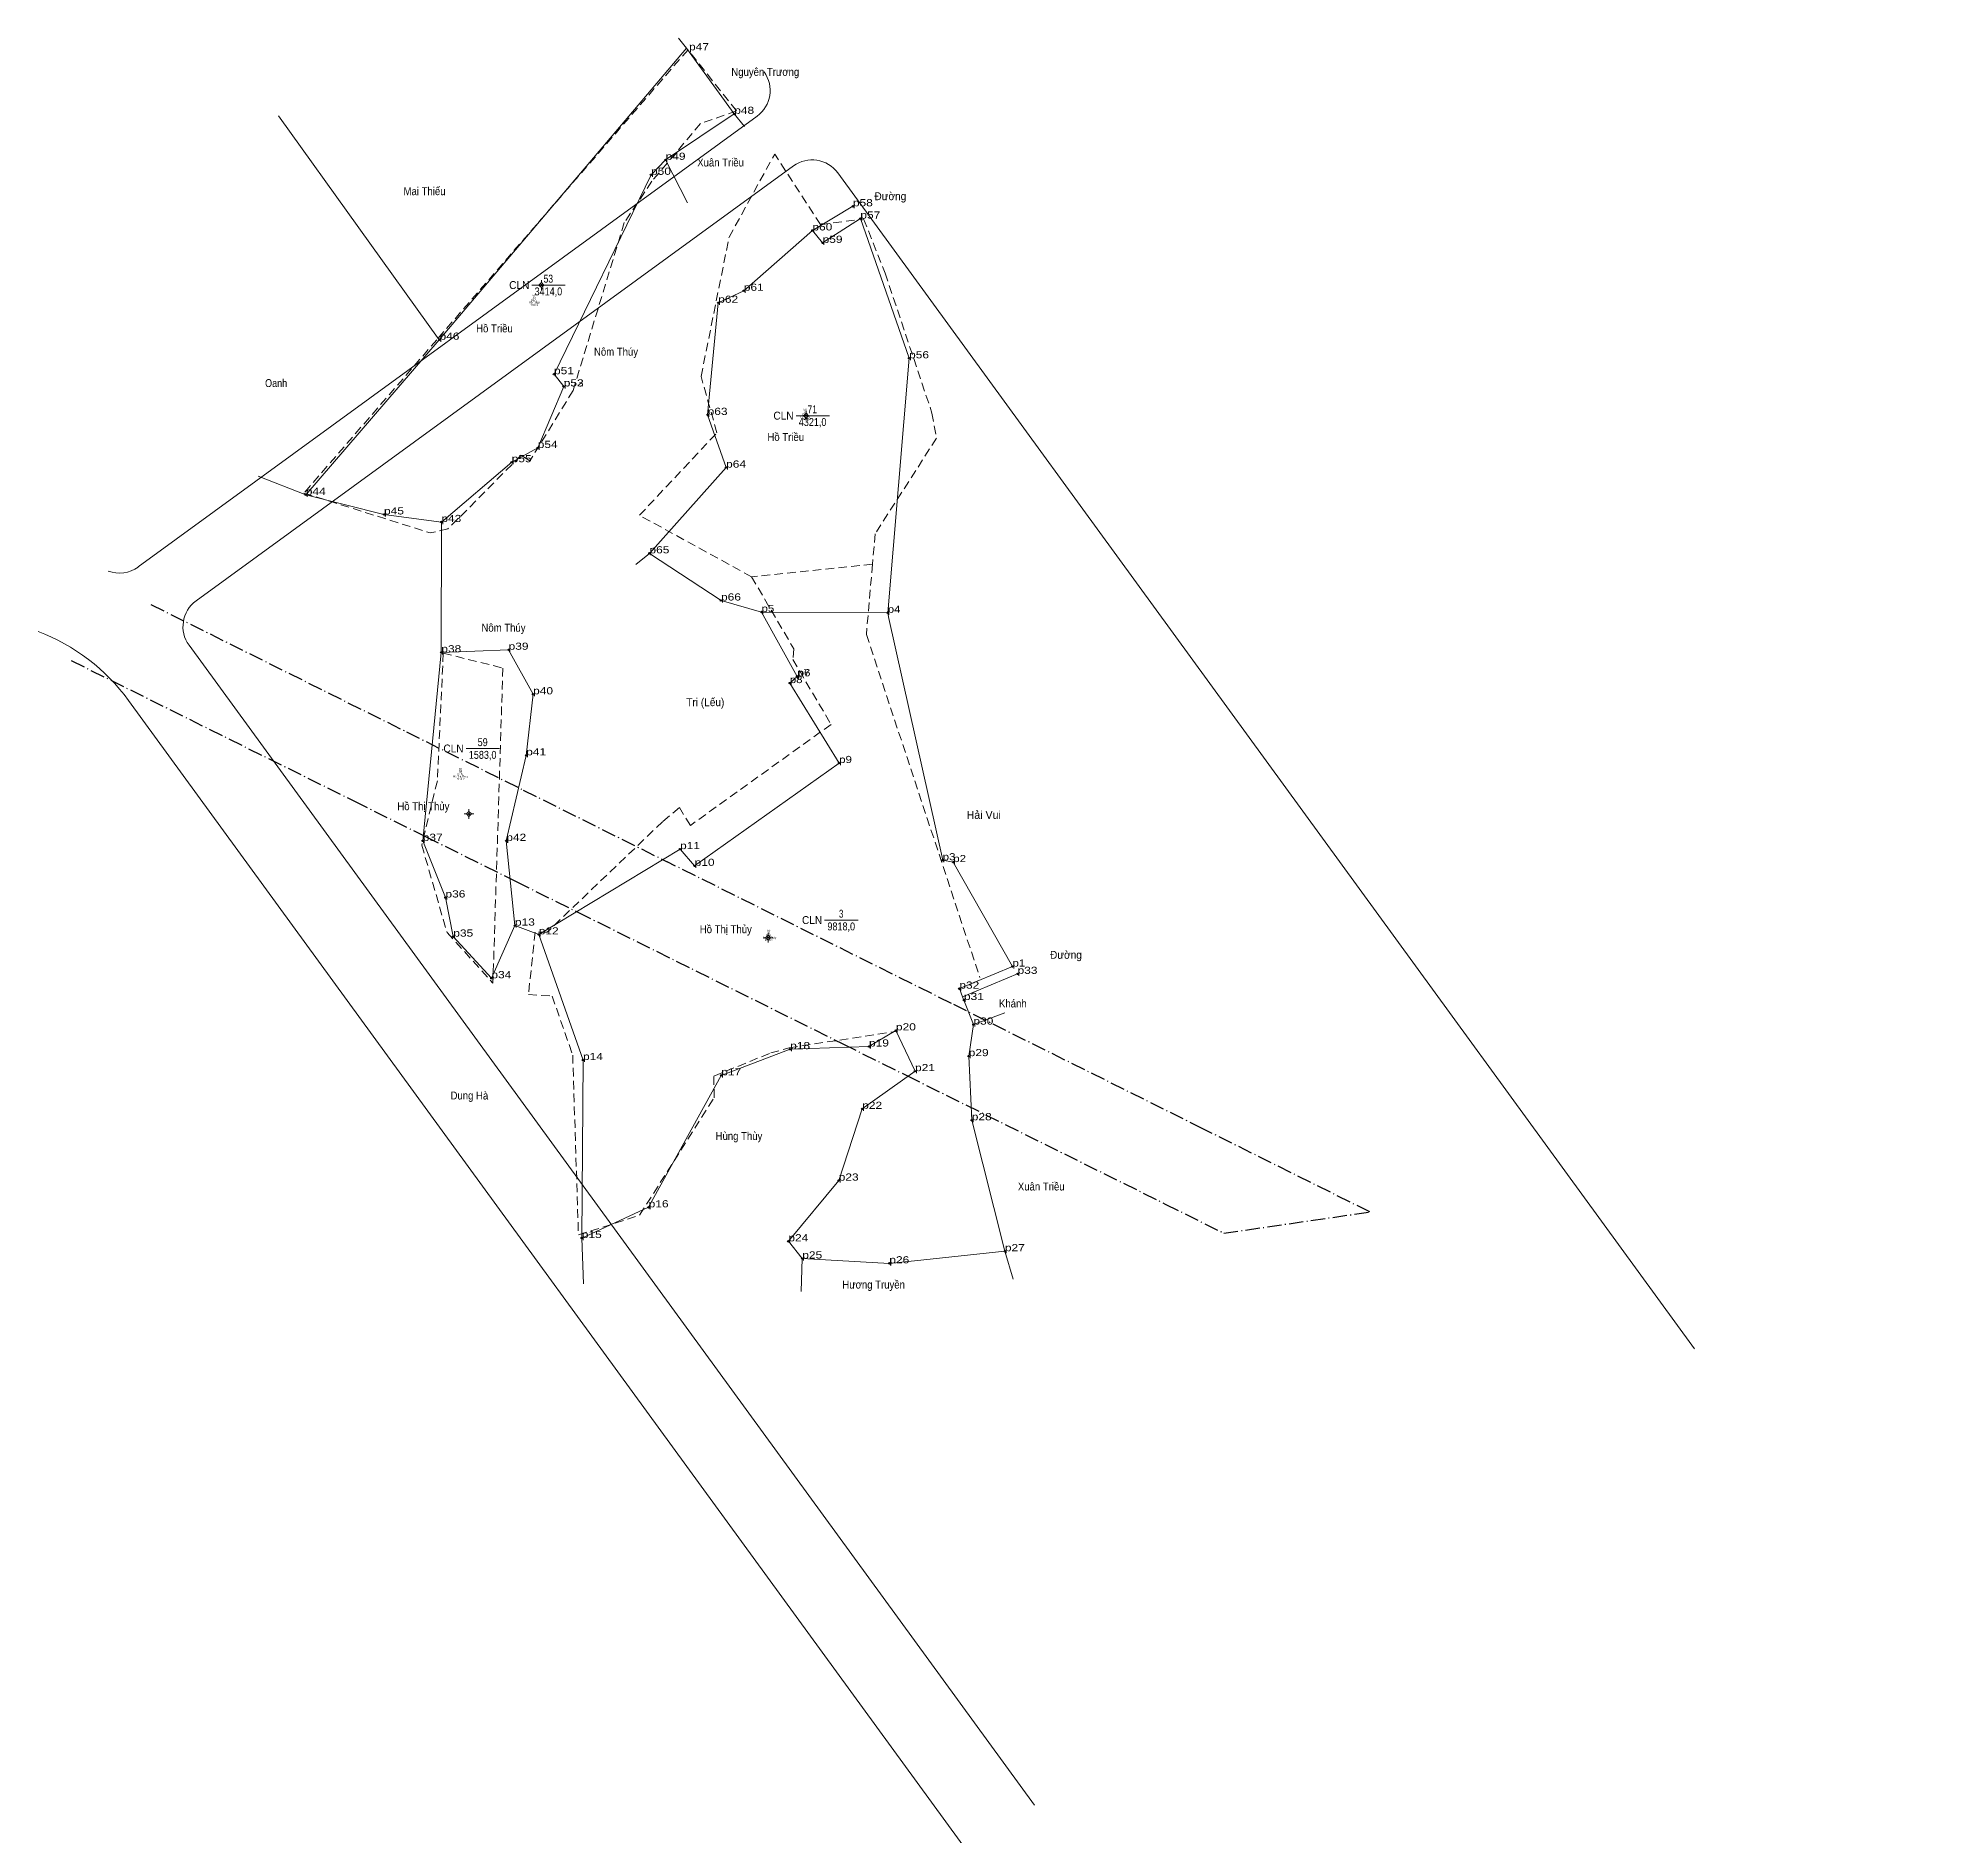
# Model space of a CAD drawing. Header units: metres. Extents: x 548735 to 552707, y 1839755 to 1841204.
# Drawn here: x 548734.6 to 549215.1, y 1840751.1 to 1841204.3 of the extents above; entities that cross this region are included whole.
import ezdxf
from ezdxf.enums import TextEntityAlignment as Align

# ---------------------------------------------------------------- set-up
doc = ezdxf.new("R2010")
doc.units = ezdxf.units.M
doc.header["$LTSCALE"] = 0.72
doc.header["$PDMODE"] = 32
doc.header["$PDSIZE"] = 0.36
doc.linetypes.add('DOT_DASHED', pattern=[7.7, 5, -1.2, 0.3, -1.2])
doc.linetypes.add('MEDIUM_DASHED', pattern=[4.5, 3, -1.5])
for name, color, linetype, lineweight in [('10', 7, 'Continuous', 13), ('11', 7, 'Continuous', 13), ('13', 7, 'Continuous', 13), ('16', 7, 'Continuous', 13), ('29', 7, 'MEDIUM_DASHED', 13), ('30', 7, 'Continuous', 13)]:
    doc.layers.add(name, color=color, linetype=linetype, lineweight=lineweight)
for name, color, linetype in [('12', 7, 'Continuous'), ('15', 7, 'Continuous'), ('2', 7, 'Continuous'), ('4', 7, 'Continuous'), ('7', 7, 'Continuous')]:
    doc.layers.add(name, color=color, linetype=linetype)

msp = doc.modelspace()

# ---------------------------------------------------------------- hatches: boundary and pattern name
at = {"layer": '11'}
for points in [[(548861.5498, 1841142.12, 1), (548861.2497, 1841142.12, 1)], [(548928.1998, 1841109.21, 1), (548927.8998, 1841109.21, 1)], [(548843.2897, 1841008.84, 1), (548842.9897, 1841008.84, 1)], [(548918.6098, 1840977.67, 1), (548918.3098, 1840977.67, 1)]]:
    msp.add_hatch(color=256, dxfattribs=at).paths.add_polyline_path(points)

# ---------------------------------------------------------------- linework, layer by layer
at = {"layer": '10'}
for p, q in [((548835.6, 1841128.3), (548897.9, 1841201.83)), ((548897.9, 1841201.83), (548909.95, 1841185.25)), ((548892.67, 1841173.67), (548909.95, 1841185.25)), ((548802.03, 1841089.27), (548835.6, 1841128.3)), ((548836.18, 1841049.57), (548836.19, 1841082.41)), ((548916.83, 1841059.73), (548948.61, 1841059.54)), ((548854.71, 1840980.72), (548860.71, 1840978.5)), ((548967.46, 1840962.79), (548970.2, 1840955.77))]:
    msp.add_line(p, q, dxfattribs=at)
for points in [[(548836.19, 1841082.41), (548853.9, 1841097.48), (548860.46, 1841101.07), (548867, 1841116.57), (548864.56, 1841119.66), (548889, 1841169.9), (548892.67, 1841173.67)], [(548888.6, 1841074.52), (548907.9, 1841096.12), (548903.25, 1841109.4), (548905.91, 1841137.65), (548912.36, 1841140.68), (548929.64, 1841155.89)], [(548929.64, 1841155.89), (548932.21, 1841152.75), (548941.72, 1841158.88), (548953.99, 1841123.67), (548948.61, 1841059.54)], [(548802.03, 1841089.27), (548821.74, 1841084.33), (548836.19, 1841082.41)], [(548888.6, 1841074.52), (548906.63, 1841062.63), (548916.83, 1841059.73)], [(548916.83, 1841059.73), (548925.8, 1841043.49), (548923.94, 1841041.82), (548936.38, 1841021.68), (548899.98, 1840995.76), (548896.31, 1840999.99), (548860.71, 1840978.5)], [(548948.61, 1841059.54), (548948.93, 1841058.11), (548962.46, 1840997.17), (548965.12, 1840996.72), (548980.03, 1840970.39), (548966.66, 1840964.83), (548967.46, 1840962.79)], [(548854.71, 1840980.72), (548852.55, 1841002.07), (548857.55, 1841023.61), (548859.3, 1841039), (548853.12, 1841050.22), (548836.18, 1841049.57)], [(548836.18, 1841049.57), (548831.49, 1841002.07), (548837.22, 1840987.79), (548839.19, 1840977.94), (548848.79, 1840967.46), (548854.71, 1840980.72)], [(548871.56, 1840901.99), (548871.87, 1840946.85), (548860.71, 1840978.5)], [(548927.09, 1840896.83), (548923.59, 1840901.17), (548936.27, 1840916.46), (548942.18, 1840934.53), (548955.49, 1840944.04), (548950.68, 1840954.31), (548943.89, 1840950.25), (548924.04, 1840949.58), (548906.69, 1840942.98), (548888.4, 1840909.73), (548871.56, 1840901.99)], [(548970.2, 1840955.77), (548969.01, 1840947.82), (548969.79, 1840931.67), (548978.12, 1840898.67)], [(548927.09, 1840896.83), (548949.02, 1840895.61), (548978.12, 1840898.67)]]:
    msp.add_lwpolyline(points, dxfattribs=at)
at = {"layer": '11'}
for p, q in [((548860.77, 1841142.12), (548860.15, 1841142.12)), ((548861.4, 1841143.37), (548861.4, 1841142.75)), ((548861.4, 1841141.49), (548861.4, 1841140.87)), ((548862.65, 1841142.12), (548862.03, 1841142.12)), ((548927.43, 1841109.21), (548926.8, 1841109.21)), ((548928.05, 1841110.46), (548928.05, 1841109.83)), ((548928.05, 1841108.59), (548928.05, 1841107.96)), ((548929.3, 1841109.21), (548928.68, 1841109.21)), ((548842.51, 1841008.84), (548841.89, 1841008.84)), ((548843.14, 1841010.09), (548843.14, 1841009.47)), ((548843.14, 1841008.21), (548843.14, 1841007.59)), ((548844.39, 1841008.84), (548843.77, 1841008.84)), ((548918.46, 1840978.92), (548918.46, 1840978.29)), ((548917.83, 1840977.67), (548917.21, 1840977.67)), ((548918.46, 1840977.05), (548918.46, 1840976.42)), ((548919.71, 1840977.67), (548919.09, 1840977.67))]:
    msp.add_line(p, q, dxfattribs=at)
for points in [[(548861.4, 1841142.75), (548860.77, 1841142.12), (548861.4, 1841141.49), (548862.03, 1841142.12)], [(548928.05, 1841109.83), (548927.43, 1841109.21), (548928.05, 1841108.59), (548928.68, 1841109.21)], [(548843.14, 1841009.47), (548842.51, 1841008.84), (548843.14, 1841008.21), (548843.77, 1841008.84)], [(548918.46, 1840978.29), (548917.83, 1840977.67), (548918.46, 1840977.05), (548919.09, 1840977.67)]]:
    msp.add_lwpolyline(points, close=True, dxfattribs=at)
for centre in [(548861.3997, 1841142.12), (548928.0498, 1841109.21), (548843.1397, 1841008.84), (548918.4598, 1840977.67)]:
    msp.add_circle(centre, 0.15, dxfattribs=at)
at = {"layer": '13'}
for p, q in [((548858.97, 1841142.12), (548867.39, 1841142.12)), ((548925.52, 1841109.21), (548933.94, 1841109.21)), ((548842.41, 1841025.34), (548850.83, 1841025.34)), ((548932.73, 1840982.11), (548941.15, 1840982.11))]:
    msp.add_line(p, q, dxfattribs=at)
at = {"layer": '16'}
for p, q in [((548895.94, 1841204.34), (548897.9, 1841201.83)), ((548795.17, 1841184.76), (548835.6, 1841128.3)), ((548909.95, 1841185.25), (548912.56, 1841182.08)), ((548892.67, 1841173.67), (548898.18, 1841162.84)), ((548929.64, 1841155.89), (548939.84, 1841161.97)), ((548790.01, 1841093.95), (548802.03, 1841089.27)), ((548885.19, 1841071.71), (548888.6, 1841074.52)), ((548967.46, 1840962.79), (548981.89, 1840968.79)), ((548970.2, 1840955.77), (548978.13, 1840958.73)), ((548871.56, 1840901.99), (548871.98, 1840890.46)), ((548926.81, 1840888.48), (548927.09, 1840896.83)), ((548978.12, 1840898.67), (548980.19, 1840891.59))]:
    msp.add_line(p, q, dxfattribs=at)
at = {"layer": '29'}
for p, q in [((548910.51, 1841185.99), (548898.31, 1841201.41)), ((548931.69, 1841157.36), (548920.14, 1841175.13)), ((548931.69, 1841157.36), (548942.55, 1841158.82)), ((548801.58, 1841089.7), (548833.34, 1841079.68)), ((548836.67, 1841049.37), (548851.68, 1841045.61)), ((548851.68, 1841045.61), (548849.18, 1840966.23)), ((548859.84, 1840979.09), (548858.1, 1840963.33))]:
    msp.add_line(p, q, dxfattribs=at)
for points in [[(548898.31, 1841201.41), (548835.02, 1841128.32), (548801.58, 1841089.7)], [(548910.51, 1841185.99), (548901.45, 1841182.83), (548889.24, 1841168.27)], [(548886.09, 1841084.1), (548905.6, 1841104.92), (548901.6, 1841119.1), (548908.65, 1841154.17), (548920.14, 1841175.13)], [(548889.24, 1841168.27), (548882.26, 1841157.86), (548869.36, 1841115.54), (548858.51, 1841097.87), (548856.27, 1841099.22), (548837.84, 1841080.66), (548833.34, 1841079.68)], [(548942.55, 1841158.82), (548947.96, 1841145.11), (548959.76, 1841109.86), (548960.91, 1841103.54), (548945.45, 1841079.44), (548944.78, 1841071.78)], [(548944.78, 1841071.78), (548914.33, 1841068.61), (548886.09, 1841084.1)], [(548944.78, 1841071.78), (548943.23, 1841054.07), (548971.82, 1840967.62)], [(548914.33, 1841068.61), (548924.97, 1841050.45), (548924.73, 1841047.75), (548934.35, 1841031.4), (548898.9, 1841005.93), (548896.14, 1841010.46), (548891.9, 1841006.9), (548862.84, 1840979.09), (548859.84, 1840979.09)], [(548836.67, 1841049.37), (548835.18, 1841017.17), (548831.24, 1841001.01)], [(548831.24, 1841001.01), (548837.63, 1840978.95), (548849.18, 1840966.23)], [(548858.1, 1840963.33), (548864.08, 1840962.96), (548869.26, 1840948.09), (548870.72, 1840902.77)], [(548870.72, 1840902.77), (548886.13, 1840907.75), (548904.87, 1840937.32), (548904.84, 1840942.8), (548919.13, 1840948.62), (548923.75, 1840949.89), (548950.54, 1840954.07)]]:
    msp.add_lwpolyline(points, dxfattribs=at)
at = {"layer": '30'}
for p, q in [((548915.71, 1841184.66), (548759.81, 1841071.08)), ((548924.84, 1841172.13), (548774.4, 1841062.52)), ((548936.02, 1841170.37), (549151.85, 1840874.11)), ((548772.64, 1841051.35), (548985.59, 1840759.05)), ((548757.4, 1841037.46), (549215.12, 1840409.19))]:
    msp.add_line(p, q, dxfattribs=at)
at = {"layer": '30', "linetype": 'DOT_DASHED', "lineweight": 25}
for p, q in [((548763.05, 1841061.62), (548827.4, 1841029.54)), ((548742.97, 1841047.5), (548814.29, 1841012.06)), ((548827.4, 1841029.54), (548856.83, 1841014.87)), ((548814.29, 1841012.06), (548832.18, 1841003.17)), ((548856.83, 1841014.87), (548893.1, 1840996.78)), ((548832.18, 1841003.17), (548855.02, 1840991.82)), ((548855.02, 1840991.82), (548870.53, 1840984.11))]:
    msp.add_line(p, q, dxfattribs=at)
msp.add_lwpolyline([(548870.53, 1840984.11), (548937.32, 1840950.91), (548953.4, 1840942.92), (549018.53, 1840910.56), (549033.26, 1840903.21), (549070.03, 1840908.56), (549027.99, 1840929.53), (548964.66, 1840961.1), (548893.1, 1840996.78)], dxfattribs=at)
at = {"layer": '30'}
for centre, radius, start, end in [((548911.0029, 1841191.1214), 8, 306.07486, 36.07486), ((548929.5515, 1841165.6615), 8, 36.07486, 126.07486), ((548755.1025, 1841077.5416), 8, 249.33026, 306.07486), ((548779.1102, 1841056.0589), 8, 126.07486, 216.07486), ((548716.9835, 1841008.0219), 50, 36.07486, 69.33026)]:
    msp.add_arc(centre, radius, start, end, dxfattribs=at)
at = {"layer": '7'}
for p in [(548909.95, 1841185.25), (548892.67, 1841173.67), (548889, 1841169.9), (548939.84, 1841161.97), (548929.64, 1841155.89), (548941.72, 1841158.88), (548932.21, 1841152.75), (548905.91, 1841137.65), (548912.36, 1841140.68), (548835.73, 1841128.35), (548953.99, 1841123.67), (548864.56, 1841119.66), (548867, 1841116.57), (548867.02, 1841116.57), (548903.25, 1841109.4), (548860.46, 1841101.07), (548853.9, 1841097.48), (548907.9, 1841096.12), (548802.03, 1841089.27), (548821.74, 1841084.33), (548836.19, 1841082.41), (548888.6, 1841074.52), (548906.63, 1841062.63), (548916.83, 1841059.73), (548948.61, 1841059.54), (548853.12, 1841050.22), (548836.18, 1841049.57), (548923.94, 1841041.82), (548925.8, 1841043.49), (548925.94, 1841043.54), (548859.3, 1841039), (548857.55, 1841023.61), (548936.38, 1841021.68), (548831.49, 1841002.07), (548852.55, 1841002.07), (548896.31, 1840999.99), (548962.46, 1840997.17), (548899.98, 1840995.76), (548965.12, 1840996.72), (548837.22, 1840987.79), (548839.19, 1840977.94), (548854.71, 1840980.72), (548860.71, 1840978.5), (548980.03, 1840970.39), (548981.31, 1840968.55), (548848.79, 1840967.46), (548966.66, 1840964.83), (548967.8, 1840961.97), (548950.68, 1840954.31), (548970.2, 1840955.77), (548924.04, 1840949.58), (548943.89, 1840950.25), (548871.87, 1840946.85), (548969.01, 1840947.82), (548906.69, 1840942.98), (548955.49, 1840944.04), (548942.18, 1840934.53), (548969.79, 1840931.67), (548936.27, 1840916.46), (548888.4, 1840909.73), (548871.56, 1840901.99), (548923.59, 1840901.17), (548927.09, 1840896.83), (548978.12, 1840898.67), (548949.02, 1840895.61)]:
    msp.add_point(p, dxfattribs=at)

# ---------------------------------------------------------------- texts
at = {"layer": '10'}
for s, width, p in [('Nguyên Trương', 0.9, (548909.22, 1841194.83)), ('Xuân Triều', 0.9, (548900.63, 1841172)), ('Mai Thiểu', 0.9, (548826.67, 1841164.77)), ('Đường', 0.95, (548945.26, 1841163.51)), ('Hồ Triều', 0.9, (548844.95, 1841130.2)), ('Nôm Thúy', 0.9, (548874.63, 1841124.33)), ('Oanh', 0.85, (548791.79, 1841116.42)), ('Hồ Triều', 0.9, (548918.32, 1841102.84)), ('Nôm Thúy', 0.9, (548846.29, 1841054.79)), ('Tri (Lếu)', 0.95, (548897.87, 1841036.01)), ('Hồ Thị Thủy', 0.9, (548825.11, 1841009.8)), ('Hồ Thị Thủy', 0.9, (548901.28, 1840978.81)), ('Đường', 0.95, (548989.49, 1840972.35)), ('Khánh', 0.9, (548976.64, 1840960.1)), ('Dung Hà', 0.9, (548838.5, 1840936.9)), ('Hùng Thùy', 0.9, (548905.26, 1840926.71)), ('Xuân Triều', 0.9, (548981.39, 1840913.97)), ('Hương Truyền', 0.9, (548937.18, 1840889.26))]:
    msp.add_text(s, height=2, dxfattribs=dict(at, width=width)).set_placement(p)
msp.add_text('Hải Vui', height=2, dxfattribs=at).set_placement((548968.49, 1841007.61))
at = {"layer": '12'}
for s, width, p in [('p47', 1.25, (548898.57, 1841201.28)), ('p48', 1.25, (548909.95, 1841185.25)), ('p49', 1.25, (548892.67, 1841173.68)), ('p50', 1.25, (548889, 1841169.9)), ('p58', 1.25, (548939.84, 1841161.97)), ('p60', 1.25, (548929.64, 1841155.88)), ('p57', 1.25, (548941.72, 1841158.88)), ('p59', 1.25, (548932.21, 1841152.75)), ('p61', 1.25, (548912.36, 1841140.68)), ('p62', 1.25, (548905.91, 1841137.65)), ('p46', 1.25, (548835.72, 1841128.35)), ('p56', 1.25, (548953.99, 1841123.66)), ('p51', 1.25, (548864.56, 1841119.66)), ('p53', 1.25, (548867, 1841116.57)), ('p52', 1.25, (548867.02, 1841116.58)), ('p63', 1.25, (548903.25, 1841109.4)), ('p55', 1.25, (548853.9, 1841097.48)), ('p54', 1.25, (548860.46, 1841101.07)), ('p64', 1.25, (548907.9, 1841096.12)), ('p44', 1.25, (548802.04, 1841089.26)), ('p45', 1.25, (548821.74, 1841084.32)), ('p43', 1.25, (548836.19, 1841082.41)), ('p65', 1.25, (548888.6, 1841074.52)), ('p66', 1.25, (548906.63, 1841062.63)), ('p5', 1.2, (548916.83, 1841059.73)), ('p4', 1.2, (548948.61, 1841059.54)), ('p38', 1.25, (548836.18, 1841049.57)), ('p39', 1.25, (548853.12, 1841050.22)), ('p40', 1.25, (548859.3, 1841039)), ('p8', 1.2, (548923.94, 1841041.82)), ('p7', 1.2, (548925.8, 1841043.49)), ('p6', 1.2, (548925.94, 1841043.54)), ('p41', 1.25, (548857.55, 1841023.62)), ('p9', 1.2, (548936.38, 1841021.68)), ('p37', 1.25, (548831.49, 1841002.07)), ('p42', 1.25, (548852.55, 1841002.07)), ('p11', 1.25, (548896.31, 1840999.99)), ('p10', 1.25, (548899.98, 1840995.76)), ('p3', 1.2, (548962.46, 1840997.17)), ('p2', 1.2, (548965.12, 1840996.72)), ('p36', 1.25, (548837.22, 1840987.8)), ('p35', 1.25, (548839.19, 1840977.94)), ('p13', 1.25, (548854.71, 1840980.72)), ('p12', 1.25, (548860.71, 1840978.5)), ('p34', 1.25, (548848.79, 1840967.46)), ('p1', 1.2, (548980.03, 1840970.39)), ('p33', 1.25, (548981.31, 1840968.55)), ('p32', 1.25, (548966.66, 1840964.83)), ('p31', 1.25, (548967.8, 1840961.97)), ('p20', 1.25, (548950.68, 1840954.31)), ('p30', 1.25, (548970.2, 1840955.77)), ('p18', 1.25, (548924.04, 1840949.58)), ('p19', 1.25, (548943.9, 1840950.25)), ('p29', 1.25, (548969.01, 1840947.82)), ('p14', 1.25, (548871.87, 1840946.85)), ('p17', 1.25, (548906.69, 1840942.98)), ('p21', 1.25, (548955.49, 1840944.04)), ('p22', 1.25, (548942.18, 1840934.54)), ('p28', 1.25, (548969.78, 1840931.67)), ('p23', 1.25, (548936.27, 1840916.46)), ('p16', 1.25, (548888.4, 1840909.73)), ('p15', 1.25, (548871.56, 1840901.99)), ('p24', 1.25, (548923.59, 1840901.17)), ('p25', 1.25, (548927.09, 1840896.83)), ('p26', 1.25, (548949.02, 1840895.61)), ('p27', 1.25, (548978.12, 1840898.67))]:
    msp.add_text(s, height=1.8, dxfattribs=dict(at, width=width)).set_placement(p)
at = {"layer": '13'}
for s, width, p in [('53', 0.8, (548863.13, 1841142.72)), ('71', 0.8, (548929.595, 1841109.81)), ('59', 0.85, (548846.59, 1841025.94)), ('3', 0.75, (548936.885, 1840982.71))]:
    msp.add_text(s, height=2, dxfattribs=dict(at, width=width)).set_placement(p, align=Align.CENTER)
at = {"layer": '15'}
for s, p in [('Hồ Triều', (548859.56, 1841137.52)), ('Khối 2', (548859.575, 1841136.92)), ('Hồ Triều', (548927.77, 1841108.7)), ('Khối 2', (548927.785, 1841108.1)), ('Hồ Thị Thủy', (548841.02, 1841018.05)), ('Khối 2', (548841.015, 1841017.45)), ('Hồ Thị Thủy', (548918.66, 1840977.42)), ('Khối 2', (548918.655, 1840976.82))]:
    msp.add_text(s, height=0.5, dxfattribs=at).set_placement(p, align=Align.CENTER)
for s, width, p in [('CLN', 1.1, (548859.555, 1841138.12)), ('50', 0.95, (548859.56, 1841139.32)), ('53', 0.95, (548859.57, 1841138.72)), ('CLN', 1.1, (548927.775, 1841109.3)), ('50', 0.95, (548927.78, 1841110.5)), ('71', 0.9, (548927.77, 1841109.9)), ('CLN', 1.1, (548840.995, 1841018.65)), ('50', 0.95, (548841, 1841019.85)), ('59', 0.95, (548841.01, 1841019.25)), ('CLN', 1.1, (548918.645, 1840978.02)), ('55', 0.95, (548918.655, 1840979.22)), ('3', 0.9, (548918.655, 1840978.62))]:
    msp.add_text(s, height=0.5, dxfattribs=dict(at, width=width)).set_placement(p, align=Align.CENTER)
at = {"layer": '2', "width": 0.95}
for p in [(548858.35, 1841141.12), (548924.9, 1841108.21), (548841.79, 1841024.34), (548932.1, 1840981.11)]:
    msp.add_text('CLN', height=2, dxfattribs=at).set_placement(p, align=Align.RIGHT)
at = {"layer": '4', "width": 0.85}
for s, p in [('3414,0', (548863.145, 1841139.52)), ('4321,0', (548929.695, 1841106.61)), ('1583,0', (548846.585, 1841022.74)), ('9818,0', (548936.905, 1840979.51))]:
    msp.add_text(s, height=2, dxfattribs=at).set_placement(p, align=Align.CENTER)

doc.saveas('drawing.dxf')
